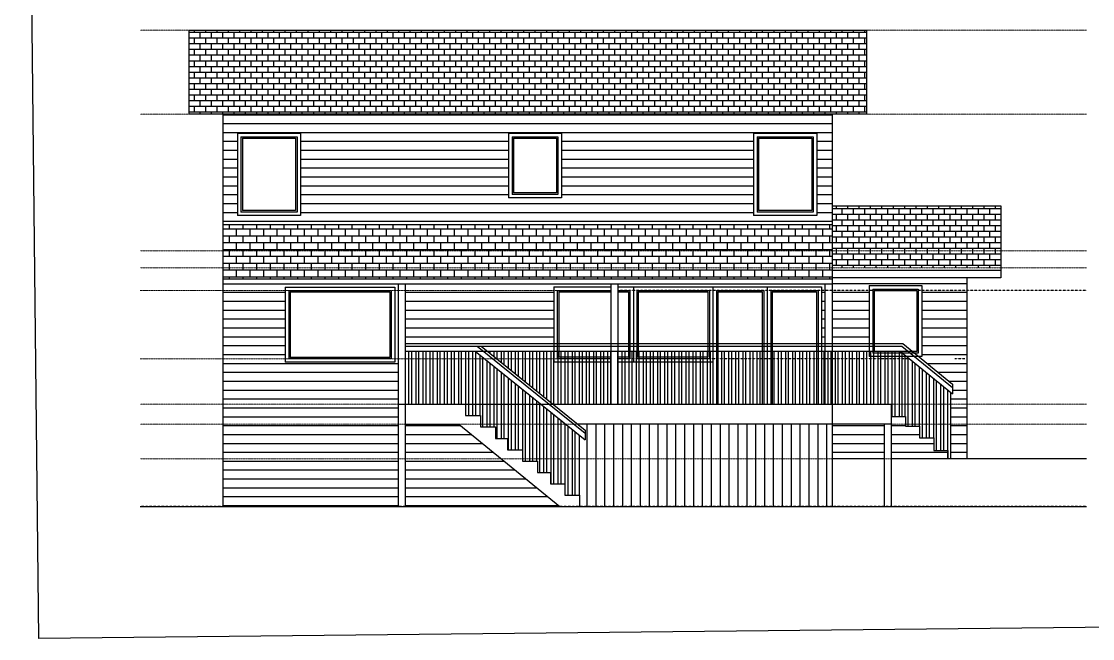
# Model space of a CAD drawing. Header units: inches. Extents: x 1543 to 43489, y -26 to 5775.
# Drawn here: x 7490 to 8244, y 4608 to 5042 of the extents above; entities that cross this region are included whole.
import ezdxf

# ---------------------------------------------------------------- set-up
doc = ezdxf.new("R2010")
doc.units = ezdxf.units.IN
doc.header["$LTSCALE"] = 0.5
doc.header["$MEASUREMENT"] = 0
doc.linetypes.add('BORDER2', pattern=[0.875, 0.25, -0.125, 0.25, -0.125, 0, -0.125])
doc.linetypes.add('Grid Line 1_2_', pattern=[0.875, 0.5, -0.125, 0.125, -0.125])
doc.layers.add('A-GENM', color=13, linetype='Continuous', lineweight=9)
picture_1 = doc.add_image_def('image1.png', size_in_pixel=(1835, 1378))
pattern_1 = [(180, (-27624.061, 3926.181), (-4e-16, -6.25), [])]
pattern_2 = [(0, (-27624.061, 3926.1807), (0, 4), []), (90, (-27624.061, 3926.1807), (-4, 4), [4, -4])]

msp = doc.modelspace()

# ---------------------------------------------------------------- hatches: boundary and pattern name
h = msp.add_hatch()
h.set_pattern_fill('AR-B816', color=247, scale=0.5)
h.set_pattern_definition(pattern_2)
h.paths.add_polyline_path([(7608.23, 5035.71), (7608.23, 4976.45), (8085.04, 4976.45), (8085.04, 5035.71)])
h = msp.add_hatch()
h.set_pattern_fill('ANSI31', scale=50, angle=135)
h.set_pattern_definition(pattern_1)
h.paths.add_polyline_path([(7632, 4976.45), (7632, 4898.86), (8060.85, 4898.86), (8060.85, 4976.45)])
h.paths.add_polyline_path([(7686.72, 4963.13), (7686.72, 4905.14), (7642.23, 4905.14), (7642.23, 4963.13)], flags=16)
h.paths.add_polyline_path([(7684.21, 4960.62), (7684.21, 4907.65), (7644.74, 4907.65), (7644.74, 4960.62)], flags=0)
h.paths.add_polyline_path([(7683.21, 4959.62), (7683.21, 4908.65), (7645.73, 4908.65), (7645.73, 4959.62)], flags=0)
h.paths.add_polyline_path([(7870.25, 4917.62), (7833.02, 4917.62), (7833.02, 4963.13), (7870.25, 4963.13)], flags=16)
h.paths.add_polyline_path([(7867.74, 4920.13), (7835.53, 4920.13), (7835.53, 4960.62), (7867.74, 4960.62)], flags=0)
h.paths.add_polyline_path([(7866.75, 4921.12), (7836.52, 4921.12), (7836.52, 4959.62), (7866.75, 4959.62)], flags=0)
h.paths.add_polyline_path([(8050.06, 4905.14), (8005.57, 4905.14), (8005.57, 4963.13), (8050.06, 4963.13)], flags=16)
h.paths.add_polyline_path([(8047.55, 4907.65), (8008.08, 4907.65), (8008.08, 4960.62), (8047.55, 4960.62)], flags=0)
h.paths.add_polyline_path([(8046.56, 4908.65), (8009.08, 4908.65), (8009.08, 4959.62), (8046.56, 4959.62)], flags=0)
h = msp.add_hatch()
h.set_pattern_fill('AR-B816', scale=0.5)
h.set_pattern_definition(pattern_2)
h.paths.add_polyline_path([(8179.67, 4911.96), (8060.85, 4911.96), (8060.85, 4880.45), (8179.67, 4880.45)])
h.paths.add_polyline_path([(8179.67, 4880.45), (8060.85, 4880.45), (8060.85, 4868.45), (8179.67, 4868.45)])
h = msp.add_hatch()
h.set_pattern_fill('AR-B816', color=15, scale=0.6)
h.set_pattern_definition([(0, (-27624.061, 3926.1807), (0, 4.8), []), (90, (-27624.061, 3926.1807), (-4.8, 4.8), [4.8, -4.8])])
h.paths.add_polyline_path([(8060.85, 4880.45), (7632, 4880.45), (7632, 4868.45), (8060.85, 4868.45)])
h.paths.add_polyline_path([(8060.85, 4898.86), (7632, 4898.86), (7632, 4880.45), (8060.85, 4880.45)])
h.paths.add_polyline_path([(8060.85, 4868.45), (7632, 4868.45), (7632, 4860.67), (8060.85, 4860.67)])
h = msp.add_hatch()
h.set_pattern_fill('ANSI31', scale=50, angle=135)
h.set_pattern_definition(pattern_1)
h.paths.add_polyline_path([(7675.98, 4852.45), (7632, 4852.45), (7632, 4804.43), (7675.98, 4804.43)])
h.paths.add_polyline_path([(7675.98, 4854.92), (7752.99, 4854.92), (7752.99, 4852.45), (7755.41, 4852.45), (7755.41, 4857.17), (7632, 4857.17), (7632, 4852.45), (7675.98, 4852.45)])
h.paths.add_polyline_path([(7864.92, 4852.45), (7760.41, 4852.45), (7760.41, 4815.08), (7864.92, 4815.08)])
h.paths.add_polyline_path([(7864.92, 4854.96), (7905.1, 4854.96), (7905.1, 4857.17), (7760.41, 4857.17), (7760.41, 4852.45), (7864.92, 4852.45)])
h.paths.add_polyline_path([(7755.41, 4804.43), (7752.99, 4804.43), (7752.99, 4801.94), (7675.98, 4801.94), (7675.98, 4804.43), (7632, 4804.43), (7632, 4772.44), (7755.41, 4772.44)])
h.paths.add_polyline_path([(7755.41, 4758.45), (7632, 4758.45), (7632, 4733.95), (7755.41, 4733.95)])
h.paths.add_polyline_path([(7755.41, 4772.44), (7632, 4772.44), (7632, 4758.45), (7755.41, 4758.45)])
h.paths.add_polyline_path([(7755.41, 4733.95), (7632, 4733.95), (7632, 4700.46), (7755.41, 4700.46)])
h.paths.add_polyline_path([(7828.2, 4733.95), (7760.41, 4733.95), (7760.41, 4700.46), (7869.22, 4700.46)])
h.paths.add_polyline_path([(7798.19, 4758.45), (7760.41, 4758.45), (7760.41, 4733.95), (7828.2, 4733.95)])
h.paths.add_polyline_path([(8055.66, 4852.45), (8053.43, 4852.45), (8053.43, 4815.08), (8055.66, 4815.08)])
h = msp.add_hatch()
h.set_pattern_fill('ANSI31', scale=50, angle=135)
h.set_pattern_definition(pattern_1)
h.paths.add_polyline_path([(8155.67, 4852.45), (8123.91, 4852.45), (8123.91, 4805.97), (8121.82, 4805.97), (8145.61, 4786.6), (8145.61, 4779.77), (8144.14, 4780.96), (8144.14, 4772.44), (8155.67, 4772.44)])
h.paths.add_polyline_path([(8086.91, 4852.45), (8060.85, 4852.45), (8060.85, 4815.08), (8086.91, 4815.08)])
h.paths.add_polyline_path([(8086.91, 4855.96), (8123.91, 4855.96), (8123.91, 4852.45), (8155.67, 4852.45), (8155.67, 4861.45), (8060.85, 4861.45), (8060.85, 4852.45), (8086.91, 4852.45)])
h.paths.add_polyline_path([(8097.37, 4758.45), (8060.85, 4758.45), (8060.85, 4733.95), (8097.37, 4733.95)])
h.paths.add_polyline_path([(8132.4, 4748.92), (8122.4, 4748.92), (8122.4, 4756.93), (8112.39, 4756.93), (8112.39, 4758.45), (8102.38, 4758.45), (8102.38, 4733.95), (8142.12, 4733.95), (8142.12, 4739.93), (8132.4, 4739.93)])
h.paths.add_polyline_path([(8155.67, 4758.45), (8144.14, 4758.45), (8144.14, 4733.95), (8155.67, 4733.95)])
h.paths.add_polyline_path([(8155.67, 4772.44), (8144.14, 4772.44), (8144.14, 4758.45), (8155.67, 4758.45)])
h = msp.add_hatch()
h.set_pattern_fill('ANSI31', scale=50, angle=45)
h.set_pattern_definition([(90, (-27624.061, 3926.181), (-6.25, 0), [])])
h.paths.add_polyline_path([(8060.85, 4758.45), (7881.73, 4758.45), (7886.94, 4754.25), (7886.94, 4747.45), (7882.82, 4750.77), (7882.82, 4733.95), (8060.85, 4733.95)])
h.paths.add_polyline_path([(8060.85, 4733.95), (7882.82, 4733.95), (7882.82, 4708.45), (7883.1, 4708.45), (7883.1, 4700.46), (8060.85, 4700.46)])

# ---------------------------------------------------------------- linework, layer by layer
at = {"color": 2}
for p, q in [((7632, 4976.45), (7632, 4700.46)), ((8060.85, 4976.45), (8060.85, 4700.46)), ((7642.23, 4963.13), (7686.72, 4963.13)), ((7642.23, 4963.13), (7642.23, 4905.14)), ((7686.72, 4963.13), (7686.72, 4905.14)), ((7833.02, 4963.13), (7870.25, 4963.13)), ((7833.02, 4963.13), (7833.02, 4917.62)), ((7870.25, 4963.13), (7870.25, 4917.62)), ((8005.57, 4963.13), (8050.06, 4963.13)), ((8005.57, 4963.13), (8005.57, 4905.14)), ((8050.06, 4963.13), (8050.06, 4905.14)), ((7644.74, 4960.62), (7644.74, 4907.65)), ((7644.74, 4960.62), (7684.21, 4960.62)), ((7645.73, 4959.62), (7683.21, 4959.62)), ((7645.73, 4959.62), (7645.73, 4908.65)), ((7683.21, 4959.62), (7683.21, 4908.65)), ((7684.21, 4960.62), (7684.21, 4907.65)), ((7835.53, 4960.62), (7835.53, 4920.13)), ((7835.53, 4960.62), (7867.74, 4960.62)), ((7836.52, 4959.62), (7836.52, 4921.12)), ((7836.52, 4959.62), (7866.75, 4959.62)), ((7866.75, 4959.62), (7866.75, 4921.12)), ((7867.74, 4960.62), (7867.74, 4920.13)), ((8008.08, 4960.62), (8047.55, 4960.62)), ((8008.08, 4960.62), (8008.08, 4907.65)), ((8009.08, 4959.62), (8046.56, 4959.62)), ((8009.08, 4959.62), (8009.08, 4908.65)), ((8046.56, 4959.62), (8046.56, 4908.65)), ((8047.55, 4960.62), (8047.55, 4907.65)), ((7870.25, 4917.62), (7833.02, 4917.62)), ((7867.74, 4920.13), (7835.53, 4920.13)), ((7866.75, 4921.12), (7836.52, 4921.12)), ((7683.21, 4908.65), (7645.73, 4908.65)), ((8046.56, 4908.65), (8009.08, 4908.65)), ((8060.85, 4911.96), (8179.67, 4911.96)), ((8179.67, 4911.96), (8179.67, 4861.45)), ((7686.72, 4905.14), (7642.23, 4905.14)), ((7684.21, 4907.65), (7644.74, 4907.65)), ((8050.06, 4905.14), (8005.57, 4905.14)), ((8047.55, 4907.65), (8008.08, 4907.65)), ((7632, 4898.86), (8060.85, 4898.86)), ((8179.67, 4866.46), (8060.85, 4866.46)), ((7632, 4860.67), (8060.85, 4860.67)), ((7632, 4857.17), (8060.85, 4857.17)), ((7755.41, 4857.17), (7755.41, 4700.46)), ((7760.41, 4857.17), (7760.41, 4700.46)), ((7905.1, 4857.17), (7905.1, 4772.44)), ((7910.1, 4857.17), (7910.1, 4772.44)), ((8055.66, 4857.17), (8055.66, 4772.44)), ((8179.67, 4861.45), (8060.85, 4861.45)), ((8086.91, 4855.96), (8123.91, 4855.96)), ((8086.91, 4855.96), (8086.91, 4805.97)), ((8123.91, 4855.96), (8123.91, 4805.97)), ((8155.67, 4861.45), (8155.67, 4733.95)), ((7675.98, 4854.92), (7752.99, 4854.92)), ((7675.98, 4854.92), (7675.98, 4801.94)), ((7678.49, 4852.41), (7678.49, 4804.45)), ((7678.49, 4852.41), (7750.48, 4852.41)), ((7679.49, 4851.42), (7679.49, 4805.44)), ((7679.49, 4851.42), (7749.48, 4851.42)), ((7749.48, 4851.42), (7749.48, 4805.44)), ((7750.48, 4852.41), (7750.48, 4804.45)), ((7752.99, 4854.92), (7752.99, 4801.94)), ((7864.92, 4854.96), (7905.1, 4854.96)), ((7864.92, 4854.96), (7864.92, 4801.94)), ((7867.43, 4852.45), (7905.1, 4852.45)), ((7867.43, 4852.45), (7867.43, 4804.45)), ((7868.43, 4851.45), (7905.1, 4851.45)), ((7868.43, 4851.45), (7868.43, 4805.45)), ((7910.1, 4854.96), (7920.93, 4854.96)), ((7910.1, 4852.45), (7918.42, 4852.45)), ((7910.1, 4851.45), (7917.43, 4851.45)), ((7917.43, 4851.45), (7917.43, 4805.45)), ((7918.42, 4852.45), (7918.42, 4804.45)), ((7920.93, 4854.96), (7920.93, 4801.94)), ((7920.93, 4854.96), (7976.95, 4854.96)), ((7920.93, 4854.96), (7920.93, 4801.94)), ((7923.44, 4852.45), (7974.44, 4852.45)), ((7923.44, 4852.45), (7923.44, 4804.45)), ((7924.44, 4851.45), (7973.44, 4851.45)), ((7924.44, 4851.45), (7924.44, 4805.45)), ((7973.44, 4851.45), (7973.44, 4805.45)), ((7974.44, 4852.45), (7974.44, 4804.45)), ((7976.95, 4854.96), (7976.95, 4801.94)), ((7976.95, 4854.96), (8015.19, 4854.96)), ((7976.95, 4854.96), (7976.95, 4772.44)), ((7979.46, 4852.45), (7979.46, 4772.44)), ((7979.46, 4852.45), (8012.68, 4852.45)), ((7980.45, 4851.45), (8011.68, 4851.45)), ((7980.45, 4851.45), (7980.45, 4772.44)), ((8011.68, 4851.45), (8011.68, 4772.44)), ((8012.68, 4852.45), (8012.68, 4772.44)), ((8015.19, 4854.96), (8015.19, 4772.44)), ((8015.19, 4854.96), (8053.43, 4854.96)), ((8015.19, 4854.96), (8015.19, 4772.44)), ((8017.7, 4852.45), (8050.92, 4852.45)), ((8017.7, 4852.45), (8017.7, 4772.44)), ((8018.7, 4851.45), (8049.92, 4851.45)), ((8018.7, 4851.45), (8018.7, 4772.44)), ((8049.92, 4851.45), (8049.92, 4772.44)), ((8050.92, 4852.45), (8050.92, 4772.44)), ((8053.43, 4854.96), (8053.43, 4772.44)), ((8089.42, 4853.45), (8121.4, 4853.45)), ((8089.42, 4853.45), (8089.42, 4808.48)), ((8090.42, 4852.45), (8090.42, 4809.48)), ((8090.42, 4852.45), (8120.4, 4852.45)), ((8120.4, 4852.45), (8120.4, 4809.48)), ((8121.4, 4853.45), (8121.4, 4808.48)), ((7760.41, 4815.08), (8110.64, 4815.08)), ((7760.41, 4813.31), (8110.01, 4813.31)), ((7810.91, 4813.31), (7886.94, 4751.98)), ((7813.72, 4813.31), (7886.94, 4754.25)), ((8110.01, 4813.31), (8145.61, 4784.32)), ((8110.64, 4815.08), (8145.61, 4786.6)), ((7750.48, 4804.45), (7678.49, 4804.45)), ((7749.48, 4805.44), (7679.49, 4805.44)), ((7760.41, 4809.78), (8108.75, 4809.78)), ((7809.67, 4809.78), (7886.94, 4747.45)), ((7905.1, 4804.45), (7867.43, 4804.45)), ((7905.1, 4805.45), (7868.43, 4805.45)), ((7917.43, 4805.45), (7910.1, 4805.45)), ((7918.42, 4804.45), (7910.1, 4804.45)), ((7974.44, 4804.45), (7923.44, 4804.45)), ((7973.44, 4805.45), (7924.44, 4805.45)), ((8123.91, 4805.97), (8086.91, 4805.97)), ((8121.4, 4808.48), (8089.42, 4808.48)), ((8120.4, 4809.48), (8090.42, 4809.48)), ((8108.75, 4809.78), (8145.61, 4779.77)), ((7752.99, 4801.94), (7675.98, 4801.94)), ((7905.1, 4801.94), (7864.92, 4801.94)), ((7920.93, 4801.94), (7910.1, 4801.94)), ((7976.95, 4801.94), (7920.93, 4801.94)), ((8145.61, 4786.6), (8145.61, 4779.77)), ((7755.41, 4772.44), (8102.38, 4772.44)), ((7802.84, 4772.44), (7802.84, 4764.44)), ((8102.38, 4772.44), (8102.38, 4763.93)), ((8102.38, 4772.44), (8102.38, 4700.46)), ((7760.41, 4758.45), (7798.19, 4758.45)), ((7798.19, 4758.45), (7869.22, 4700.46)), ((7802.84, 4764.44), (7813.33, 4764.44)), ((7813.33, 4764.44), (7813.33, 4756.44)), ((8102.38, 4758.45), (7881.36, 4758.45)), ((8102.38, 4758.45), (8097.37, 4758.45)), ((8097.37, 4758.45), (8097.37, 4700.46)), ((8102.38, 4763.93), (8112.39, 4763.93)), ((8112.39, 4763.93), (8112.39, 4756.93)), ((7813.33, 4756.44), (7823.83, 4756.44)), ((7823.83, 4756.44), (7823.83, 4748.44)), ((7886.94, 4754.25), (7886.94, 4747.45)), ((8112.39, 4756.93), (8122.4, 4756.93)), ((8122.4, 4756.93), (8122.4, 4748.92)), ((7823.83, 4748.44), (7832.44, 4748.44)), ((7832.44, 4748.44), (7832.44, 4740.44)), ((8122.4, 4748.92), (8132.4, 4748.92)), ((8132.4, 4748.92), (8132.4, 4739.93)), ((7832.44, 4740.44), (7842.93, 4740.44)), ((7842.93, 4740.44), (7842.93, 4732.45)), ((8132.4, 4739.93), (8142.39, 4739.93)), ((8142.39, 4739.93), (8142.39, 4733.95)), ((7842.93, 4732.45), (7853.43, 4732.45)), ((7853.43, 4732.45), (7853.43, 4724.45)), ((8097.37, 4733.95), (8060.85, 4733.95)), ((8239.94, 4733.95), (8102.38, 4733.95)), ((7853.43, 4724.45), (7862.61, 4724.45)), ((7862.61, 4724.45), (7862.61, 4716.45)), ((7862.61, 4716.45), (7872.6, 4716.45)), ((7872.6, 4716.45), (7872.6, 4708.45)), ((7872.6, 4708.45), (7883.1, 4708.45)), ((7883.1, 4708.45), (7883.1, 4700.46)), ((7573.71, 4700.46), (8239.94, 4700.46))]:
    msp.add_line(p, q, dxfattribs=at)
at = {"color": 241, "linetype": 'BORDER2'}
for p, q in [((8239.94, 4852.45), (7910.1, 4852.45)), ((8115.32, 4804.43), (7910.1, 4804.43)), ((8154.14, 4804.43), (8147.12, 4804.43)), ((8239.94, 4700.46), (7573.71, 4700.46))]:
    msp.add_line(p, q, dxfattribs=at)
at = {"color": 233}
for p, q in [((7762.75, 4809.78), (7762.75, 4772.44)), ((7764.78, 4809.78), (7764.78, 4772.44)), ((7767.76, 4809.78), (7767.76, 4772.44)), ((7769.79, 4809.78), (7769.79, 4772.44)), ((7772.77, 4809.78), (7772.77, 4772.44)), ((7774.8, 4809.78), (7774.8, 4772.44)), ((7777.76, 4809.78), (7777.76, 4772.44)), ((7779.79, 4809.78), (7779.79, 4772.44)), ((7782.77, 4809.78), (7782.77, 4772.44)), ((7782.77, 4809.78), (7782.77, 4772.44)), ((7784.8, 4809.78), (7784.8, 4772.44)), ((7784.8, 4809.78), (7784.8, 4772.44)), ((7787.78, 4809.78), (7787.78, 4772.44)), ((7789.81, 4809.78), (7789.81, 4772.44)), ((7792.77, 4809.78), (7792.77, 4772.44)), ((7794.8, 4809.78), (7794.8, 4772.44)), ((7797.78, 4809.78), (7797.78, 4772.44)), ((7799.8, 4809.78), (7799.8, 4772.44)), ((7802.79, 4809.78), (7802.79, 4772.44)), ((7804.81, 4809.78), (7804.81, 4764.44)), ((7807.78, 4809.78), (7807.78, 4764.44)), ((7809.8, 4809.78), (7809.8, 4764.44)), ((7812.79, 4807.26), (7812.79, 4764.44)), ((7814.81, 4805.63), (7814.81, 4756.44)), ((7817.8, 4803.22), (7817.8, 4756.44)), ((7819.82, 4809.78), (7819.82, 4808.39)), ((7822.79, 4809.78), (7822.79, 4806)), ((7824.81, 4809.78), (7824.81, 4804.37)), ((7827.79, 4809.78), (7827.79, 4801.96)), ((7827.79, 4809.78), (7827.79, 4801.96)), ((7829.82, 4809.78), (7829.82, 4800.33)), ((7829.82, 4809.78), (7829.82, 4800.33)), ((7832.8, 4809.78), (7832.8, 4797.92)), ((7834.83, 4809.78), (7834.83, 4796.29)), ((7837.79, 4809.78), (7837.79, 4793.9)), ((7839.82, 4809.78), (7839.82, 4792.26)), ((7842.8, 4809.78), (7842.8, 4789.86)), ((7844.83, 4809.78), (7844.83, 4788.22)), ((7847.81, 4809.78), (7847.81, 4785.81)), ((7849.84, 4809.78), (7849.84, 4784.18)), ((7852.8, 4809.78), (7852.8, 4781.79)), ((7854.83, 4809.78), (7854.83, 4780.15)), ((7857.81, 4809.78), (7857.81, 4777.75)), ((7859.84, 4809.78), (7859.84, 4776.11)), ((7862.82, 4809.78), (7862.82, 4773.71)), ((7864.85, 4809.78), (7864.85, 4772.44)), ((7867.81, 4809.78), (7867.81, 4772.44)), ((7869.84, 4809.78), (7869.84, 4772.44)), ((7872.82, 4809.78), (7872.82, 4772.44)), ((7872.82, 4809.78), (7872.82, 4772.44)), ((7874.85, 4809.78), (7874.85, 4772.44)), ((7874.85, 4809.78), (7874.85, 4772.44)), ((7877.83, 4809.78), (7877.83, 4772.44)), ((7879.86, 4809.78), (7879.86, 4772.44)), ((7882.82, 4809.78), (7882.82, 4772.44)), ((7884.85, 4809.78), (7884.85, 4772.44)), ((7887.83, 4809.78), (7887.83, 4772.44)), ((7889.86, 4809.78), (7889.86, 4772.44)), ((7892.84, 4809.78), (7892.84, 4772.44)), ((7894.87, 4809.78), (7894.87, 4772.44)), ((7897.83, 4809.78), (7897.83, 4772.44)), ((7899.86, 4809.78), (7899.86, 4772.44)), ((7902.84, 4809.78), (7902.84, 4772.44)), ((7904.87, 4809.78), (7904.87, 4772.44)), ((7909.87, 4809.78), (7909.87, 4772.44)), ((7912.84, 4809.78), (7912.84, 4772.44)), ((7914.86, 4809.78), (7914.86, 4772.44)), ((7917.85, 4809.78), (7917.85, 4772.44)), ((7917.85, 4809.78), (7917.85, 4772.44)), ((7919.87, 4809.78), (7919.87, 4772.44)), ((7919.87, 4809.78), (7919.87, 4772.44)), ((7922.86, 4809.78), (7922.86, 4772.44)), ((7924.88, 4809.78), (7924.88, 4772.44)), ((7927.85, 4809.78), (7927.85, 4772.44)), ((7929.87, 4809.78), (7929.87, 4772.44)), ((7932.86, 4809.78), (7932.86, 4772.44)), ((7934.88, 4809.78), (7934.88, 4772.44)), ((7937.86, 4809.78), (7937.86, 4772.44)), ((7939.89, 4809.78), (7939.89, 4772.44)), ((7942.85, 4809.78), (7942.85, 4772.44)), ((7944.88, 4809.78), (7944.88, 4772.44)), ((7947.86, 4809.78), (7947.86, 4772.44)), ((7949.89, 4809.78), (7949.89, 4772.44)), ((7952.87, 4809.78), (7952.87, 4772.44)), ((7954.9, 4809.78), (7954.9, 4772.44)), ((7957.86, 4809.78), (7957.86, 4772.44)), ((7959.89, 4809.78), (7959.89, 4772.44)), ((7962.87, 4809.78), (7962.87, 4772.44)), ((7962.87, 4809.78), (7962.87, 4772.44)), ((7964.9, 4809.78), (7964.9, 4772.44)), ((7964.9, 4809.78), (7964.9, 4772.44)), ((7967.88, 4809.78), (7967.88, 4772.44)), ((7969.91, 4809.78), (7969.91, 4772.44)), ((7972.87, 4809.78), (7972.87, 4772.44)), ((7974.9, 4809.78), (7974.9, 4772.44)), ((7982.89, 4809.78), (7982.89, 4772.44)), ((7984.92, 4809.78), (7984.92, 4772.44)), ((7987.88, 4809.78), (7987.88, 4772.44)), ((7989.91, 4809.78), (7989.91, 4772.44)), ((7992.89, 4809.78), (7992.89, 4772.44)), ((7994.92, 4809.78), (7994.92, 4772.44)), ((7997.9, 4809.78), (7997.9, 4772.44)), ((7999.93, 4809.78), (7999.93, 4772.44)), ((8002.89, 4809.78), (8002.89, 4772.44)), ((8004.92, 4809.78), (8004.92, 4772.44)), ((8007.9, 4809.78), (8007.9, 4772.44)), ((8007.9, 4809.78), (8007.9, 4772.44)), ((8009.93, 4809.78), (8009.93, 4772.44)), ((8009.93, 4809.78), (8009.93, 4772.44)), ((8019.93, 4809.78), (8019.93, 4772.44)), ((8022.91, 4809.78), (8022.91, 4772.44)), ((8024.93, 4809.78), (8024.93, 4772.44)), ((8027.92, 4809.78), (8027.92, 4772.44)), ((8029.94, 4809.78), (8029.94, 4772.44)), ((8032.91, 4809.78), (8032.91, 4772.44)), ((8034.93, 4809.78), (8034.93, 4772.44)), ((8037.92, 4809.78), (8037.92, 4772.44)), ((8039.94, 4809.78), (8039.94, 4772.44)), ((8042.92, 4809.78), (8042.92, 4772.44)), ((8044.95, 4809.78), (8044.95, 4772.44)), ((8047.92, 4809.78), (8047.92, 4772.44)), ((8049.94, 4809.78), (8049.94, 4772.44)), ((8054.95, 4809.48), (8054.95, 4772.14)), ((8057.93, 4809.78), (8057.93, 4772.44)), ((8059.96, 4809.78), (8059.96, 4772.44)), ((8062.92, 4809.78), (8062.92, 4772.44)), ((8064.95, 4809.78), (8064.95, 4772.44)), ((8067.93, 4809.78), (8067.93, 4772.44)), ((8069.96, 4809.78), (8069.96, 4772.44)), ((8072.94, 4809.78), (8072.94, 4772.44)), ((8074.97, 4809.78), (8074.97, 4772.44)), ((8077.93, 4809.78), (8077.93, 4772.44)), ((8079.96, 4809.78), (8079.96, 4772.44)), ((8082.94, 4809.78), (8082.94, 4772.44)), ((8084.97, 4809.78), (8084.97, 4772.44)), ((8087.95, 4809.78), (8087.95, 4772.44)), ((8089.98, 4809.78), (8089.98, 4772.44)), ((8092.94, 4809.78), (8092.94, 4772.44)), ((8094.97, 4809.78), (8094.97, 4772.44)), ((8097.95, 4809.78), (8097.95, 4772.44)), ((8097.95, 4809.78), (8097.95, 4772.44)), ((8099.98, 4809.78), (8099.98, 4772.44)), ((8099.98, 4809.78), (8099.98, 4772.44)), ((8102.96, 4809.78), (8102.96, 4763.93)), ((8104.99, 4809.78), (8104.99, 4763.93)), ((8107.95, 4809.78), (8107.95, 4763.93)), ((8109.98, 4809.78), (8109.98, 4763.93)), ((8112.1, 4807.06), (8112.1, 4763.93)), ((8114.13, 4805.41), (8114.13, 4756.93)), ((8117.11, 4802.98), (8117.11, 4756.93)), ((7819.82, 4801.59), (7819.82, 4756.44)), ((7822.79, 4799.2), (7822.79, 4756.44)), ((7824.81, 4797.56), (7824.81, 4748.44)), ((7827.79, 4795.16), (7827.79, 4748.44)), ((7827.79, 4795.16), (7827.79, 4772.44)), ((8119.13, 4801.33), (8119.13, 4756.93)), ((8122.1, 4798.91), (8122.1, 4756.93)), ((8124.12, 4797.26), (8124.12, 4748.92)), ((7829.82, 4793.52), (7829.82, 4748.44)), ((7829.82, 4793.52), (7829.82, 4772.44)), ((7832.8, 4791.12), (7832.8, 4740.44)), ((7834.83, 4789.48), (7834.83, 4740.44)), ((8127.11, 4794.84), (8127.11, 4748.92)), ((8129.13, 4793.18), (8129.13, 4748.92)), ((8132.12, 4790.76), (8132.12, 4748.92)), ((8134.14, 4789.11), (8134.14, 4739.93)), ((7837.79, 4787.09), (7837.79, 4740.44)), ((7839.82, 4785.45), (7839.82, 4740.44)), ((7842.8, 4783.05), (7842.8, 4740.44)), ((7844.83, 4781.41), (7844.83, 4732.45)), ((8137.11, 4786.69), (8137.11, 4739.93)), ((8139.13, 4785.04), (8139.13, 4739.93)), ((8142.12, 4782.61), (8142.12, 4769.72)), ((8142.12, 4782.61), (8142.12, 4733.95)), ((8144.14, 4780.96), (8144.14, 4769.72)), ((8144.14, 4780.96), (8144.14, 4733.95)), ((7847.81, 4779.01), (7847.81, 4732.45)), ((7849.84, 4777.37), (7849.84, 4732.45)), ((7852.8, 4774.98), (7852.8, 4732.45)), ((7854.83, 4773.35), (7854.83, 4724.45)), ((7857.81, 4770.94), (7857.81, 4724.45)), ((7859.84, 4769.31), (7859.84, 4724.45)), ((7862.82, 4766.9), (7862.82, 4716.45)), ((7864.85, 4765.26), (7864.85, 4716.45)), ((7867.81, 4762.87), (7867.81, 4716.45)), ((7869.84, 4761.24), (7869.84, 4716.45)), ((7872.82, 4758.83), (7872.82, 4708.45)), ((7874.85, 4757.2), (7874.85, 4708.45)), ((7877.83, 4754.79), (7877.83, 4708.45)), ((7879.86, 4753.16), (7879.86, 4708.45)), ((7882.82, 4750.77), (7882.82, 4708.45))]:
    msp.add_line(p, q, dxfattribs=at)
at = {"color": 2}
msp.add_lwpolyline([(7608.23, 5035.71), (8085.04, 5035.71), (8085.04, 4976.45), (7608.23, 4976.45)], close=True, dxfattribs=at)
at = {"layer": 'A-GENM', "linetype": 'Grid Line 1_2_'}
for p, q in [((8239.94, 5035.71), (7573.71, 5035.71)), ((8239.94, 4976.45), (7573.71, 4976.45)), ((8239.94, 4880.45), (7573.71, 4880.45)), ((8239.94, 4868.45), (7573.71, 4868.45)), ((7905.1, 4852.45), (7573.71, 4852.45)), ((7905.1, 4804.43), (7573.71, 4804.43)), ((8239.94, 4772.44), (7573.71, 4772.44)), ((8239.94, 4758.45), (7573.71, 4758.45)), ((8239.94, 4733.95), (7573.71, 4733.95))]:
    msp.add_line(p, q, dxfattribs=at)

# ---------------------------------------------------------------- pictures from other files: only their frames are drawn
image = msp.add_image(picture_1, insert=(7502.43, 4607.56), size_in_units=(1532.6, 1150.91), rotation=0.6069, dxfattribs=dict(fade=43))
image.dxf.flags = 7

doc.saveas('drawing.dxf')
